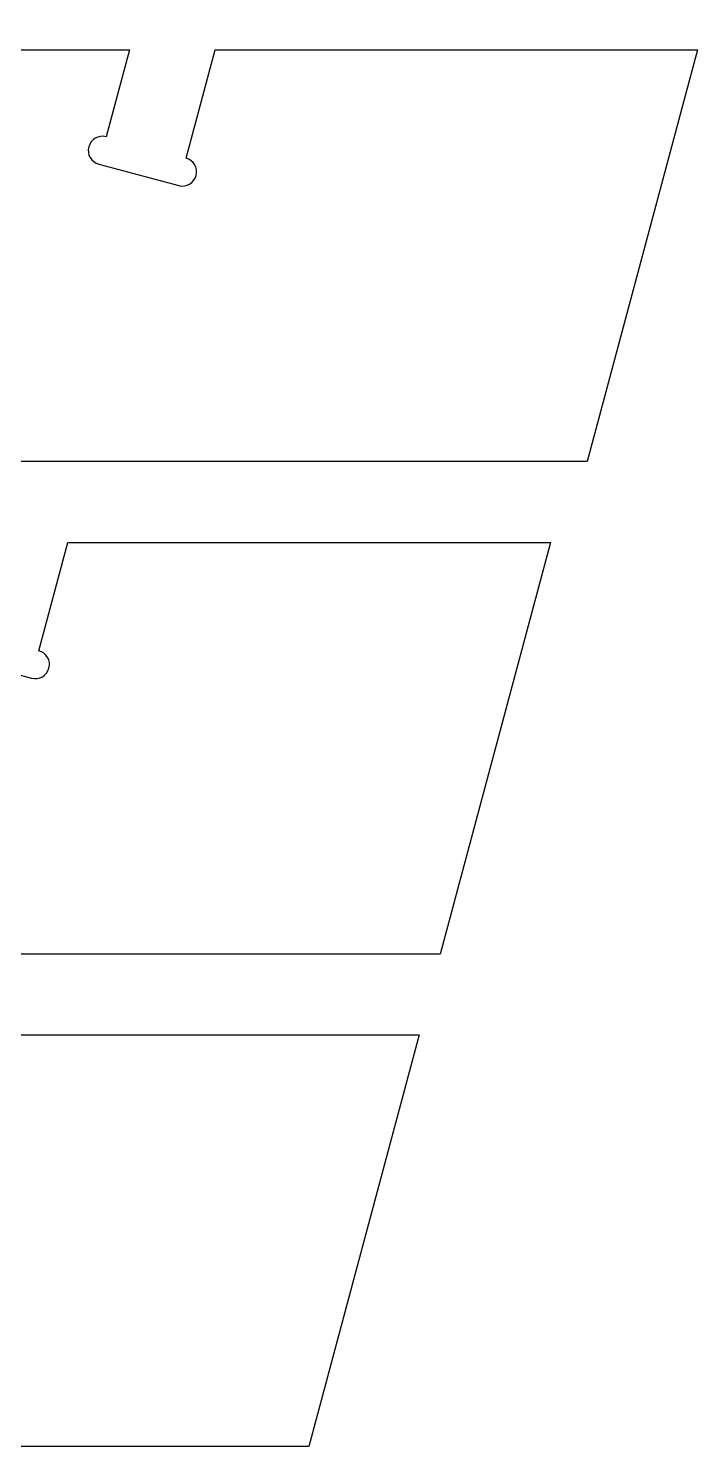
# Model space of a CAD drawing. Extents: x 6 to 1184, y 88 to 595.
# Drawn here: x 1042.7 to 1184, y 295.8 to 595.3 of the extents above; entities that cross this region are included whole.
import ezdxf

# ---------------------------------------------------------------- set-up
doc = ezdxf.new("R2010")
doc.units = 0
doc.layers.get('0').update_dxf_attribs({"linetype": 'CONTINUOUS'})

msp = doc.modelspace()

# ---------------------------------------------------------------- linework, layer by layer
for points in [[(575.33, 566.29), (592.23, 561.76), (575.33, 566.29), (583.09, 595.26), (599.99, 590.73), (1063.99, 590.73), (1059.08, 572.38, 1), (1057.52, 566.59), (1074.43, 562.06, 1), (1075.98, 567.85), (1082.11, 590.73), (1183.99, 590.73), (1160.7, 503.8), (1040.7, 503.8), (576.7, 503.8), (559.8, 508.33), (567.56, 537.31), (584.46, 532.78, 0.414214), (588.14, 534.9, 0.414214), (586.02, 538.57), (590.68, 555.96, 0.414214), (594.35, 558.08, 0.414214), (592.23, 561.76)], [(544.25, 462.29), (561.15, 457.76), (544.25, 462.29), (552.01, 491.26), (568.92, 486.73), (1032.92, 486.73), (1028, 468.38, 1), (1026.45, 462.59), (1043.35, 458.06, 1), (1044.9, 463.85), (1051.03, 486.73), (1152.92, 486.73), (1129.62, 399.8), (1009.62, 399.8), (545.62, 399.8), (528.72, 404.33), (536.48, 433.31), (553.39, 428.78, 0.414214), (557.06, 430.9, 0.414214), (554.94, 434.57), (559.6, 451.96, 0.414214), (563.27, 454.08, 0.414214), (561.15, 457.76)], [(516.5, 358.29), (533.41, 353.76), (516.5, 358.29), (524.27, 387.26), (541.17, 382.73), (1005.17, 382.73), (1000.25, 364.38, 1), (998.7, 358.59), (1015.6, 354.06, 1), (1017.16, 359.85), (1023.29, 382.73), (1125.17, 382.73), (1101.88, 295.8), (981.88, 295.8), (517.88, 295.8), (500.97, 300.33), (508.74, 329.31), (525.64, 324.78, 0.414214), (529.32, 326.9, 0.414214), (527.19, 330.57), (531.85, 347.96, 0.414214), (535.53, 350.08, 0.414214), (533.41, 353.76)]]:
    msp.add_lwpolyline(points, format="xyb")

doc.saveas('drawing.dxf')
